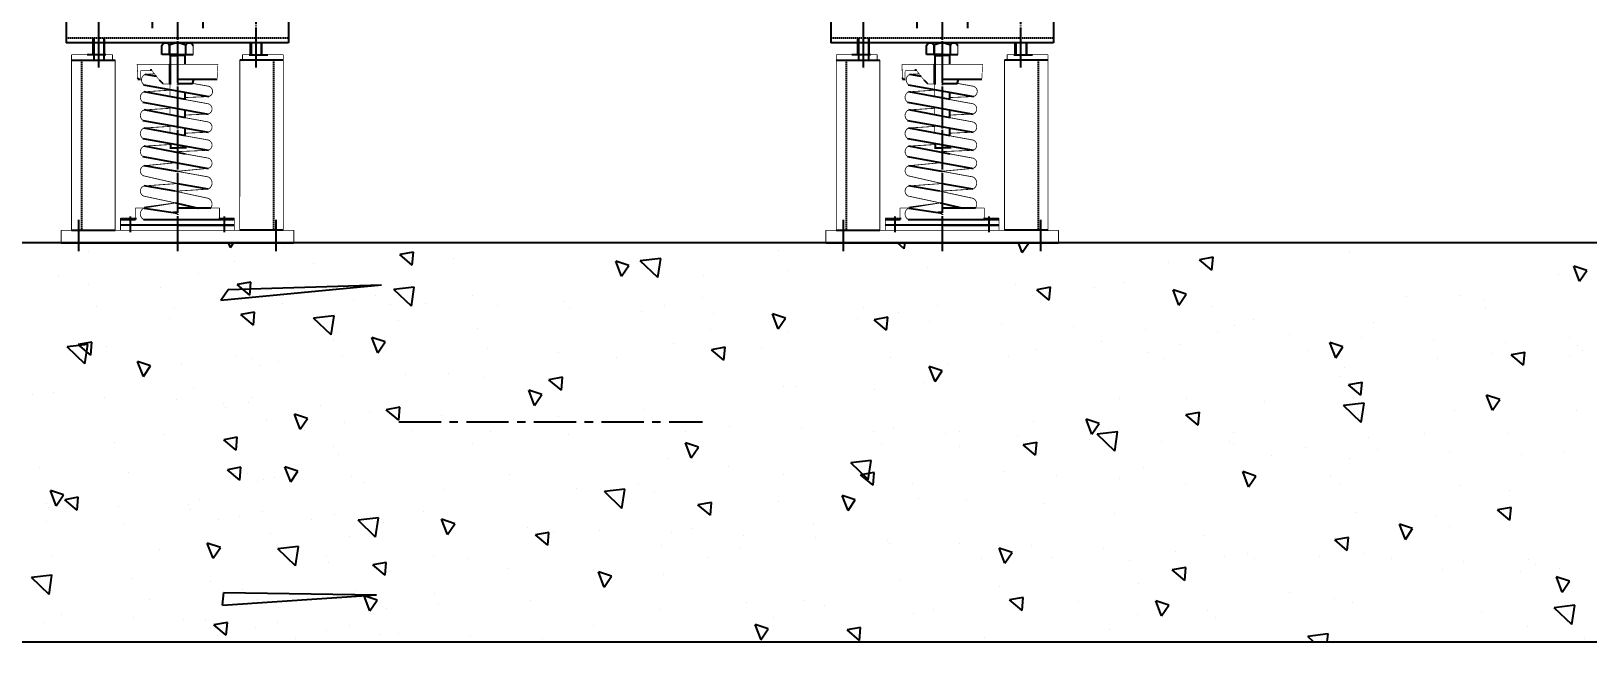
# Model space of a CAD drawing. Header units: millimetres. Extents: x 2322 to 24181, y 2355 to 17812.
# Drawn here: x 5527 to 7868, y 3698 to 4616 of the extents above; entities that cross this region are included whole.
import ezdxf

# ---------------------------------------------------------------- set-up
doc = ezdxf.new("R2010")
doc.units = ezdxf.units.MM
for name, pattern in [('CENTER', [65, 60, -2, 1, -2]), ('CENTERX2', [101.6, 63.5, -12.7, 12.7, -12.7]), ('HIDDEN', [3, 2, -1])]:
    doc.linetypes.add(name, pattern=pattern)
doc.layers.get('DEFPOINTS').update_dxf_attribs({"color": 140})
for name, color, linetype in [('2.위생-급수', 5, 'Continuous'), ('CEN', 1, 'CENTERX2'), ('CENTER', 1, 'CENTER')]:
    doc.layers.add(name, color=color, linetype=linetype)
doc.styles.add('shoptext', font='', dxfattribs={"width": 0.7, "oblique": 15})
doc.styles.get('shoptext').set_extended_font_data('HY울릉도L')
doc.dimstyles.new('SHOP', dxfattribs={"dimscale": 100, "dimtxt": 2, "dimasz": 1, "dimexe": 1, "dimexo": 1, "dimgap": 1, "dimtad": 1, "dimdec": 0, "dimzin": 11, "dimdsep": 46, "dimtxsty": 'shoptext', "dimblk": 'ARCHTICK', "dimcen": 2, "dimdle": 1, "dimclrd": 240, "dimclre": 240, "dimclrt": 7, "dimadec": 0, "dimazin": 0, "dimtfac": 1, "dimtdec": 0, "dimtix": 1, "dimtmove": 2, "dimatfit": 3, "dimfxl": 1, "dimtolj": 1, "dimtzin": 11, "dimarcsym": 0})

# ---------------------------------------------------------------- blocks, each defined once
blk = doc.blocks.new('_ArchTick')
at = {"color": 0, "linetype": 'ByBlock', "const_width": 0.15}
blk.add_lwpolyline([(-0.5, -0.5), (0.5, 0.5)], dxfattribs=at)
blk = doc.blocks.new('*D90')
at = {"layer": '2.위생-급수', "color": 240, "linetype": 'ByBlock', "lineweight": -2, "transparency": 16777216}
for p, q in [((4500.7, 4802.9), (4500.7, 4842.9)), ((4500.7, 4802.9), (4500.7, 4652.7)), ((4500.7, 4652.7), (4500.7, 4612.7))]:
    blk.add_line(p, q, dxfattribs=at)
at = {"layer": '2.위생-급수', "color": 240, "lineweight": -2, "transparency": 16777216}
for p, q in [((5506.9, 4802.9), (4460.7, 4802.9)), ((5506.9, 4652.7), (4460.7, 4652.7))]:
    blk.add_line(p, q, dxfattribs=at)
at = {"layer": 'DEFPOINTS', "color": 0, "transparency": 16777216}
for p in [(5546.9, 4802.9), (4500.7, 4652.7), (5546.9, 4652.7)]:
    blk.add_point(p, dxfattribs=at)
at = {"layer": '2.위생-급수', "color": 240, "lineweight": -2, "transparency": 16777216, "xscale": 40, "yscale": 40, "zscale": 40}
for p, rotation in [((4500.7, 4802.9), 270), ((4500.7, 4652.7), 90)]:
    blk.add_blockref('_ArchTick', p, dxfattribs=dict(at, rotation=rotation))
at = {"layer": '2.위생-급수', "color": 7, "transparency": 16777216, "insert": (4360.7, 4727.8), "char_height": 200, "attachment_point": 5, "rotation": 90, "style": 'shoptext'}
blk.add_mtext('\\A1;150', dxfattribs=at)
blk = doc.blocks.new('_Dot')
at = {"color": 0, "linetype": 'ByBlock', "lineweight": -2}
blk.add_line((-0.5, 0), (-1, 0), dxfattribs=at)
at = {"color": 0, "linetype": 'ByBlock', "const_width": 0.5}
blk.add_lwpolyline([(-0.25, 0, 1), (0.25, 0, 1)], format="xyb", close=True, dxfattribs=at)
blk = doc.blocks.new('*D91')
at = {"layer": '2.위생-급수', "color": 240, "linetype": 'ByBlock', "lineweight": -2, "transparency": 16777216}
blk.add_line((4500.7, 4692.7), (4500.7, 4257.7), dxfattribs=at)
at = {"layer": '2.위생-급수', "color": 240, "lineweight": -2, "transparency": 16777216}
for p, q in [((5506.9, 4652.7), (4460.7, 4652.7)), ((5506.9, 4297.7), (4460.7, 4297.7))]:
    blk.add_line(p, q, dxfattribs=at)
at = {"layer": 'DEFPOINTS', "color": 0, "transparency": 16777216}
for p in [(5546.9, 4652.7), (4500.7, 4297.7), (5546.9, 4297.7)]:
    blk.add_point(p, dxfattribs=at)
at = {"layer": '2.위생-급수', "color": 240, "lineweight": -2, "transparency": 16777216, "xscale": 40, "yscale": 40, "zscale": 40}
for p, rotation in [((4500.7, 4652.7), 90), ((4500.7, 4297.7), 270)]:
    blk.add_blockref('_ArchTick', p, dxfattribs=dict(at, rotation=rotation))
at = {"layer": '2.위생-급수', "color": 7, "transparency": 16777216, "insert": (4740, 4475.2), "char_height": 200, "attachment_point": 5, "rotation": 90, "style": 'shoptext'}
blk.add_mtext('\\A1;355', dxfattribs=at)
blk = doc.blocks.new('A$C25fbd1b3')
for p, q in [((115.9, 423.1), (234, 423.1)), ((115.9, 418.6), (115.9, 423.1)), ((221.2, 423.1), (128.8, 423.1)), ((234, 418.6), (234, 423.1)), ((7.8, 418.6), (7.8, 368.8)), ((7.8, 418.6), (342.2, 418.6)), ((342.2, 418.6), (342.2, 368.8)), ((284.7, 350.8), (284.7, 375.5)), ((285.7, 375.5), (285.7, 342.7)), ((301, 375.5), (301, 342.7)), ((302, 350.8), (302, 375.5)), ((7.8, 368.8), (342.2, 368.8)), ((47.9, 350.8), (47.9, 368.8)), ((47.9, 350.8), (47.9, 368.8)), ((48.9, 368.8), (48.9, 350.8)), ((64.3, 368.8), (64.3, 350.8)), ((65.3, 350.8), (65.3, 368.8)), ((157, 368.8), (193, 368.8)), ((162.8, 364.6), (162.8, 351.1)), ((187.2, 364.6), (187.2, 351.1)), ((187.2, 351.1), (187.2, 364.6)), ((198.5, 351.1), (198.5, 364.6)), ((198.5, 351.1), (198.5, 364.6)), ((284.7, 350.8), (284.7, 368.8)), ((285.7, 368.8), (285.7, 350.8)), ((301, 368.8), (301, 350.8)), ((302, 350.8), (302, 368.8)), ((302, 350.8), (302, 368.8)), ((15.8, 342.7), (81.3, 342.7)), ((67.3, 350.8), (39.1, 350.8)), ((175, 351.1), (151.4, 351.1)), ((163.8, 349.6), (162.9, 351.1)), ((163.8, 349.6), (175, 349.6)), ((163.8, 349.6), (163.8, 336.4)), ((175, 351.1), (198.5, 351.1)), ((175, 351.1), (198.5, 351.1)), ((186.2, 349.6), (175, 349.6)), ((186.2, 349.6), (187.1, 351.1)), ((186.2, 349.6), (186.2, 336.4)), ((186.2, 336.4), (186.2, 306.2)), ((187.1, 336.4), (187.1, 306.8)), ((334.2, 342.7), (268.6, 342.7)), ((282.7, 350.8), (310.8, 350.8)), ((115.4, 313.7), (175, 313.7)), ((226.2, 305.7), (127.8, 287.9)), ((152.3, 306.8), (150.4, 313.7)), ((152.3, 306.8), (175, 306.8)), ((206.4, 317.9), (223.6, 321.2)), ((213.7, 327.3), (216.2, 327.3)), ((230.7, 313.7), (234.7, 313.7)), ((162.9, 283.2), (225.3, 295)), ((163.8, 294.4), (163.8, 283.4)), ((227, 279.4), (128.6, 261.6)), ((162.9, 256), (225.3, 267.8)), ((163.8, 267.9), (163.8, 256.1)), ((227, 252.1), (128.6, 234.3)), ((162.9, 228.7), (225.3, 240.6)), ((163.8, 241.4), (163.8, 228.9)), ((227, 224.9), (128.6, 207.1)), ((162.1, 210.8), (174.2, 210.8)), ((162.9, 201.5), (225.3, 213.3)), ((163, 213.3), (163, 209.8)), ((186.3, 210.8), (174.2, 210.8)), ((185.4, 217.4), (185.4, 209.8)), ((227, 197.7), (128.6, 179.9)), ((175, 175.4), (225.3, 183.9)), ((175, 157.1), (129.2, 149.2)), ((178.5, 145.6), (225.3, 153.5)), ((124.9, 120.3), (175, 120.3)), ((177.9, 128), (143.6, 120.2)), ((177.9, 128), (144.3, 120.3)), ((225.3, 120.3), (175, 112.7)), ((89.4, 103), (111.7, 103)), ((175, 94.3), (89.4, 94.3)), ((89.4, 94.3), (175, 94.3)), ((89.4, 94.3), (260.7, 94.3)), ((106.6, 94.3), (89.4, 94.3)), ((111.7, 105.4), (111.7, 103)), ((225.9, 103), (111.7, 103)), ((175, 114.3), (180.9, 113.8)), ((238.3, 105.4), (238.3, 103)), ((260.6, 103), (238.3, 103)), ((243.4, 94.3), (260.6, 94.3)), ((15.8, 86.8), (81.4, 86.8)), ((334.2, 86.8), (268.6, 86.8)), ((0, 68.1), (350, 68.1))]:
    blk.add_line(p, q)
at = {"linetype": 'CENTER'}
for p, q in [((293.4, 349.4), (293.4, 405.2)), ((293.4, 356.2), (293.4, 389.6)), ((104.3, 83.8), (104.3, 107.4)), ((245.7, 83.8), (245.7, 107.4))]:
    blk.add_line(p, q, dxfattribs=at)
at = {"linetype": 'HIDDEN'}
for p, q in [((7.8, 375.5), (342.2, 375.5)), ((30.5, 342.7), (30.5, 86.8)), ((319.5, 342.7), (319.5, 86.8)), ((111.7, 103), (89.4, 103)), ((238.3, 103), (260.6, 103))]:
    blk.add_line(p, q, dxfattribs=at)
at = {"color": 0}
for p, q in [((186.2, 335.1), (187.5, 336.4)), ((196.5, 306.8), (202.2, 312.6)), ((232.6, 313.7), (235, 316.1))]:
    blk.add_line(p, q, dxfattribs=at)
for points, const_width in [([(15.8, 350.8), (15.8, 86.8)], 1.34), ([(15.8, 350.8), (47.9, 350.8)], 1.34), ([(15.8, 350.8), (47.9, 350.8)], 1.34), ([(65.3, 350.8), (77.3, 350.8)], 1.34), ([(67.3, 350.8), (77.3, 350.8)], 1.34), ([(77.3, 350.8), (77.3, 342.7)], 1.34), ([(77.3, 350.8), (77.3, 342.7)], 1.34), ([(151.4, 351.1), (151.4, 364.6)], 1.2), ([(162.9, 351.1), (151.4, 351.1)], 1.2), ([(162.9, 351.1), (162.9, 336.4)], 0.751), ([(187.1, 351.1), (198.5, 351.1)], 1.2), ([(187.1, 351.1), (187.1, 336.4)], 0.751), ([(198.5, 351.1), (198.5, 364.6)], 1.2), ([(282.7, 350.8), (272.7, 350.8)], 1.34), ([(284.7, 350.8), (272.7, 350.8)], 1.34), ([(272.7, 350.8), (272.7, 342.7)], 1.34), ([(272.7, 350.8), (272.7, 342.7)], 1.34), ([(334.2, 350.8), (302, 350.8)], 1.34), ([(334.2, 350.8), (302, 350.8)], 1.34), ([(334.2, 350.8), (334.2, 86.8)], 1.34), ([(81.3, 342.7), (81.4, 86.8)], 1.34), ([(175, 336.4), (114.2, 336.4)], 0.909), ([(114.2, 336.4), (115.4, 313.7)], 0.909), ([(175, 336.4), (235.3, 336.4)], 0.909), ([(197.7, 306.8), (213.7, 327.3)], 0.909), ([(213.7, 327.3), (228.4, 327.3)], 0.909), ([(235.7, 336.4), (234.6, 313.7)], 0.909), ([(235.3, 336.4), (234.7, 313.7)], 0.909), ([(268.6, 342.7), (268.6, 86.8)], 1.34), ([(150.4, 313.7), (115.4, 313.7)], 0.909), ([(127.8, 303.3), (152.1, 307.7)], 1.2), ([(197.7, 306.8), (186.2, 306.8)], 1.2), ([(186.3, 306.8), (186.3, 287.6)], 0.976), ([(223.6, 321.2), (209.6, 322.1)], 1.2), ([(230.7, 325), (230.7, 313.7)], 0.909), ([(230.7, 313.7), (234.7, 313.7)], 0.909), ([(127.8, 287.9), (162.1, 286.4)], 1.2), ([(128.6, 277), (162.9, 283.2)], 1.2), ([(162.9, 294.2), (162.9, 283.2)], 0.751), ([(225.3, 295), (187.1, 297.4)], 1.2), ([(128.6, 261.6), (162.9, 260.1)], 1.2), ([(162.9, 267.8), (162.9, 256)], 0.751), ([(225.3, 267.8), (186.3, 270.2)], 1.2), ([(186.3, 272), (186.3, 260.4)], 0.976), ([(128.6, 249.7), (162.9, 256)], 1.2), ([(128.6, 234.3), (162.9, 232.8)], 1.2), ([(162.9, 241.2), (162.9, 228.7)], 0.751), ([(225.3, 240.6), (186.3, 243)], 1.2), ([(186.3, 244.8), (186.3, 233.2)], 0.976), ([(128.6, 222.5), (162.9, 228.7)], 1.2), ([(162.1, 210.8), (163, 209.8)], 0.976), ([(162.1, 213.1), (162.1, 210.8)], 0.751), ([(186.3, 210.8), (185.4, 209.8)], 0.751), ([(225.3, 213.3), (186.3, 215.7)], 1.2), ([(186.3, 217.5), (186.3, 210.8)], 0.976), ([(128.6, 207.1), (179.2, 204.9)], 1.2), ([(128.6, 195.3), (179.2, 204.5)], 1.2), ([(163, 209.8), (174.2, 209.8)], 0.751), ([(185.4, 209.8), (174.2, 209.8)], 0.751), ([(225.3, 183.9), (175, 188.6)], 1.2), ([(128.6, 179.9), (175.8, 175.5)], 1.2), ([(128.6, 167), (175, 175.4)], 1.2), ([(128.6, 148.7), (178.5, 145.6)], 1.2), ([(178.5, 145.6), (128.6, 134.9)], 1.2), ([(175, 157.1), (225.3, 153.5)], 1.2), ([(111.7, 120.3), (111.7, 105.4)], 1.2), ([(124.9, 120.3), (111.7, 120.3)], 1.2), ([(225.3, 120.3), (177.9, 128)], 1.2), ([(225.3, 121.6), (177.9, 128)], 1.2), ([(225.1, 120.3), (238.3, 120.3)], 1.2), ([(238.3, 120.3), (238.3, 105.4)], 1.2), ([(111.7, 105.4), (89.4, 105.4)], 1.2), ([(89.4, 105.4), (89.4, 94.3)], 1.2), ([(89.4, 94.3), (89.4, 86.8)], 1.2), ([(238.3, 105.4), (260.6, 105.4)], 1.2), ([(260.6, 105.4), (260.6, 94.3)], 1.2), ([(260.6, 94.3), (260.6, 86.8)], 1.2), ([(0, 86.8), (0, 68.1)], 1.34), ([(0, 86.8), (15.8, 86.8)], 1.34), ([(81.4, 86.8), (268.6, 86.8)], 1.34), ([(350, 86.8), (334.2, 86.8)], 1.34), ([(350, 86.8), (350, 68.1)], 1.34), ([(0, 68.1), (350, 68.1)], 1.34)]:
    blk.add_lwpolyline(points, dxfattribs=dict(const_width=const_width))
for points, const_width in [([(157, 368.8, 0.322657), (151.4, 364.6, 0.322657)], 1.2), ([(193, 368.8, -0.322657), (198.5, 364.6, -0.322657)], 1.2), ([(230.7, 325, 0.414214), (228.4, 327.3, 0.414214)], 0.909), ([(185.5, 298.3), (223.6, 304.7, 0.664207), (223.6, 321.2, 0.63815)], 1.2), ([(185.5, 298.3), (223.6, 304.7, 0.562661), (225.9, 319.8, 0.562661)], 1.2), ([(127.8, 303.3, 0.725116), (127.8, 287.9, 0.725116)], 1.2), ([(187.1, 272.1), (225.3, 278.5, 0.664207), (225.3, 295, 0.63815)], 1.2), ([(128.6, 277, 0.725116), (128.6, 261.6, 0.725116)], 1.2), ([(187.1, 244.9), (225.3, 251.3, 0.664207), (225.3, 267.8, 0.63815)], 1.2), ([(128.6, 249.7, 0.725116), (128.6, 234.3, 0.725116)], 1.2), ([(185.4, 217.4), (225.3, 224, 0.664207), (225.3, 240.6)], 1.2), ([(128.6, 222.5, 0.725116), (128.6, 207.1, 0.725116)], 1.2), ([(175, 188.4), (225.3, 196.8, 0.664207), (225.3, 213.3, 0.63815)], 1.2), ([(128.6, 195.3, 0.725116), (128.6, 179.9, 0.725116)], 1.2), ([(128.6, 167, 0.611938), (128.6, 148.8, 0.611938)], 1.2), ([(175, 157.1), (225.3, 168.5, 0.712533), (225.3, 183.9, 0.643566)], 1.2), ([(225.3, 153.5, -0.712533), (225.3, 138.1), (177.9, 128)], 1.2), ([(128.6, 134.9, 0.495188), (125.3, 119.9, 0.495188)], 1.2), ([(225.9, 103, 0.602155), (225.3, 120.3, 0.60596)], 1.2)]:
    blk.add_lwpolyline(points, format="xyb", dxfattribs=dict(const_width=const_width))
for centre, radius, start, end in [((157.1, 362.8), 5.94, 17.2184, 162.7816), ((175.1, 348.4), 20.4, 90.4828, 127.3884), ((174.8, 348.4), 20.4, 52.6116, 89.5172), ((192.8, 362.8), 5.94, 17.2184, 162.7816)]:
    blk.add_arc(centre, radius, start, end)
at = {"layer": 'CENTER'}
for p, q in [((137, 433), (137, 390.9)), ((175, 433), (175, 55.5)), ((213, 433), (213, 390.9)), ((56.6, 331.7), (56.6, 405.2)), ((293.4, 331.7), (293.4, 405.2)), ((26.5, 55.4), (26.5, 102.4)), ((323.5, 55.4), (323.5, 102.4))]:
    blk.add_line(p, q, dxfattribs=at)

msp = doc.modelspace()

# ---------------------------------------------------------------- linework, layer by layer
at = {"color": 8}
for p, q in [((12946.9, 4297.7), (5046.9, 4297.7)), ((5046.9, 3697.7), (12946.9, 3697.7))]:
    msp.add_line(p, q, dxfattribs=at)
for p, q in [((5571.9, 4297.7), (5921.9, 4297.7)), ((6721.9, 4297.7), (7071.9, 4297.7))]:
    msp.add_line(p, q)
at = {"color": 8, "linetype": 'Continuous'}
for p, q in [((5826.5, 4290.5), (5823.8, 4297.7)), ((5826.5, 4290.5), (5831.4, 4297.7)), ((5866.6, 4297.5), (5866.6, 4297.5)), ((5906.8, 4292.3), (5906.8, 4292.3)), ((6650.1, 4285.8), (6650.1, 4285.8)), ((6839.7, 4288.3), (6829.9, 4297.7)), ((6839.6, 4288.3), (6841.1, 4297.7)), ((7017.1, 4283.1), (7011.6, 4297.7)), ((7017.1, 4283.1), (7027, 4297.7)), ((5613.7, 4283.8), (5613.7, 4283.8)), ((5833.4, 4270.1), (5833.4, 4270.1)), ((5950.9, 4266), (5950.9, 4266)), ((6101.8, 4283.6), (6081.4, 4279.8)), ((6100.1, 4264.2), (6081.4, 4279.8)), ((6100.1, 4264.2), (6101.8, 4283.6)), ((6161.7, 4274.6), (6161.7, 4274.6)), ((6414.7, 4247.3), (6406, 4270)), ((6425.6, 4263.4), (6406, 4270)), ((6414.7, 4247.3), (6425.6, 4263.4)), ((6473.6, 4274.1), (6442.8, 4270.6)), ((6469.1, 4245.2), (6442.8, 4270.6)), ((6469.1, 4245.2), (6473.6, 4274.1)), ((7237.3, 4268), (7237.3, 4268)), ((7304.2, 4275.9), (7283.8, 4272.2)), ((7302.5, 4256.5), (7283.8, 4272.2)), ((7302.5, 4256.5), (7304.2, 4276)), ((7509.2, 4283.2), (7509.2, 4283.2)), ((7855.3, 4239.9), (7846.6, 4262.6)), ((7866.2, 4256), (7846.6, 4262.6)), ((5568.1, 4246.7), (5568.1, 4246.7)), ((5777.9, 4252), (5777.9, 4252)), ((5857.3, 4238.4), (5836.9, 4234.7)), ((5855.5, 4219.1), (5857.2, 4238.5)), ((6420.6, 4252.3), (6420.6, 4252.3)), ((6538.1, 4248.2), (6538.1, 4248.2)), ((6665.6, 4255.4), (6665.6, 4255.4)), ((6875.5, 4260.7), (6875.5, 4260.7)), ((7170.5, 4237.7), (7170.5, 4237.7)), ((7824.5, 4250.2), (7824.5, 4250.2)), ((7855.3, 4239.9), (7866.2, 4256)), ((5612.5, 4234.5), (5612.5, 4234.5)), ((5720.7, 4230.5), (5720.7, 4230.5)), ((5812.3, 4211.4), (6053.6, 4234.2)), ((5812.3, 4211.4), (5823.2, 4227.6)), ((5822.9, 4229), (5822.9, 4229)), ((5823.2, 4227.6), (6053.6, 4234.2)), ((5829, 4226.6), (5829, 4226.6)), ((5855.5, 4219.1), (5836.9, 4234.7)), ((5854, 4235.9), (5854, 4235.9)), ((5903.7, 4214.7), (5903.7, 4214.7)), ((5937.2, 4222.6), (5937.2, 4222.6)), ((6045.4, 4218.6), (6045.4, 4218.6)), ((6103.1, 4231), (6072.2, 4227.4)), ((6098.6, 4202.1), (6072.2, 4227.5)), ((6098.6, 4202.1), (6103.1, 4231)), ((6191.2, 4218.1), (6191.2, 4218.1)), ((6536.7, 4215.1), (6536.7, 4215.1)), ((7007.8, 4234.5), (7007.8, 4234.5)), ((7059.6, 4230.8), (7039.2, 4227)), ((7057.9, 4211.4), (7039.2, 4227.1)), ((7057.9, 4211.4), (7059.6, 4230.8)), ((7125.3, 4230.4), (7125.3, 4230.4)), ((7252.9, 4204), (7244.2, 4226.8)), ((7263.8, 4220.2), (7244.2, 4226.8)), ((7252.9, 4204), (7263.8, 4220.2)), ((7595, 4216.8), (7595, 4216.8)), ((7674.5, 4218.6), (7674.5, 4218.6)), ((5624.4, 4202.4), (5624.4, 4202.4)), ((5741.9, 4198.3), (5741.9, 4198.3)), ((5862.7, 4193.3), (5842.3, 4189.6)), ((5861, 4173.9), (5862.7, 4193.4)), ((5905.4, 4205.7), (5905.4, 4205.7)), ((6011.9, 4210.7), (6011.9, 4210.7)), ((6067.1, 4204.8), (6067.1, 4204.8)), ((6120.1, 4206.8), (6120.1, 4206.8)), ((6228.3, 4202.8), (6228.3, 4202.8)), ((6326.9, 4209.9), (6326.9, 4209.9)), ((6336.6, 4198.9), (6336.6, 4198.9)), ((6444.8, 4194.9), (6444.8, 4194.9)), ((6478.8, 4203.8), (6478.8, 4203.8)), ((6553, 4191), (6553, 4191)), ((6661.4, 4184.3), (6641.7, 4190.9)), ((6650.5, 4168.2), (6641.8, 4190.9)), ((6778.4, 4200.3), (6778.4, 4200.3)), ((6831.8, 4192.1), (6831.8, 4192.1)), ((6890.5, 4202.8), (6890.5, 4202.8)), ((7302.2, 4201.9), (7302.2, 4201.9)), ((7712.5, 4212.6), (7712.5, 4212.6)), ((7713.9, 4200.9), (7713.9, 4200.9)), ((5734.2, 4183.4), (5734.2, 4183.4)), ((5861, 4173.9), (5842.3, 4189.6)), ((5982.6, 4187.9), (5951.7, 4184.3)), ((5978.1, 4159), (5951.7, 4184.4)), ((5961.6, 4184.6), (5961.6, 4184.6)), ((5978.1, 4159), (5982.6, 4187.9)), ((6079.1, 4180.5), (6079.1, 4180.5)), ((6198, 4169.5), (6198, 4169.5)), ((6650.5, 4168.2), (6661.4, 4184.3)), ((6661.3, 4187), (6661.3, 4187)), ((6769.5, 4183.1), (6769.5, 4183.1)), ((6815.1, 4185.7), (6794.7, 4181.9)), ((6813.4, 4166.3), (6794.7, 4182)), ((6813.4, 4166.3), (6815.1, 4185.7)), ((6877.7, 4179.1), (6877.7, 4179.1)), ((6986, 4175.2), (6986, 4175.2)), ((7094.2, 4171.2), (7094.2, 4171.2)), ((7202.4, 4167.3), (7202.4, 4167.3)), ((7335.8, 4173), (7335.8, 4173)), ((7365.6, 4182.5), (7365.6, 4182.5)), ((7545.6, 4178.2), (7545.6, 4178.2)), ((5612.1, 4144.8), (5581.2, 4141.2)), ((5618.1, 4148.2), (5597.8, 4144.5)), ((5616.4, 4128.8), (5597.8, 4144.5)), ((5607.6, 4115.9), (5612.1, 4144.8)), ((5616.4, 4128.8), (5618.1, 4148.3)), ((5982.2, 4150.3), (5982.2, 4150.3)), ((5988.2, 4164.3), (5988.2, 4164.3)), ((6048.1, 4132.3), (6039.3, 4155.1)), ((6059, 4148.5), (6039.3, 4155.1)), ((6048.1, 4132.3), (6059, 4148.5)), ((6493.1, 4146.6), (6493.1, 4146.6)), ((6548.8, 4166.8), (6548.8, 4166.8)), ((6666.3, 4162.7), (6666.3, 4162.7)), ((7136, 4149), (7136, 4149)), ((7253.5, 4144.9), (7253.5, 4144.9)), ((7310.7, 4163.3), (7310.7, 4163.3)), ((7418.9, 4159.3), (7418.9, 4159.3)), ((7488.7, 4124.9), (7479.9, 4147.7)), ((7499.6, 4141.1), (7479.9, 4147.7)), ((7527.1, 4155.4), (7527.1, 4155.4)), ((7635.3, 4151.4), (7635.3, 4151.4)), ((7743.6, 4147.5), (7743.6, 4147.5)), ((7840.6, 4155.3), (7840.6, 4155.3)), ((5607.6, 4115.9), (5581.2, 4141.3)), ((5640.1, 4141.2), (5640.1, 4141.2)), ((5834.1, 4127.8), (5834.1, 4127.8)), ((5859.3, 4124), (5859.3, 4124)), ((5995.7, 4126.9), (5995.7, 4126.9)), ((6051.8, 4140.3), (6051.8, 4140.3)), ((6213.5, 4139.3), (6213.5, 4139.3)), ((6319.4, 4132.5), (6319.4, 4132.5)), ((6407.4, 4125.9), (6407.4, 4125.9)), ((6570.5, 4140.6), (6550.1, 4136.8)), ((6568.8, 4121.2), (6550.1, 4136.9)), ((6568.8, 4121.2), (6570.5, 4140.6)), ((6625.2, 4138.4), (6625.2, 4138.4)), ((6819.1, 4124.9), (6819.1, 4124.9)), ((6997, 4127.4), (6997, 4127.4)), ((7036.9, 4137.4), (7036.9, 4137.4)), ((7206.9, 4132.7), (7206.9, 4132.7)), ((7230.8, 4124), (7230.8, 4124)), ((7448.5, 4136.4), (7448.5, 4136.4)), ((7488.7, 4124.9), (7499.6, 4141.1)), ((7642.5, 4123), (7642.5, 4123)), ((7723.2, 4131.2), (7723.2, 4131.2)), ((7772.9, 4132.9), (7752.5, 4129.2)), ((7771.2, 4113.6), (7752.5, 4129.2)), ((7771.2, 4113.6), (7772.9, 4133)), ((7840.7, 4127.1), (7840.7, 4127.1)), ((7851.8, 4143.5), (7851.8, 4143.5)), ((7860.2, 4135.5), (7860.2, 4135.5)), ((5695.6, 4096.4), (5686.9, 4119.2)), ((5706.5, 4112.6), (5686.9, 4119.2)), ((5695.6, 4096.4), (5706.5, 4112.6)), ((5752.7, 4116.9), (5752.7, 4116.9)), ((5870.2, 4112.7), (5870.2, 4112.7)), ((5899.5, 4118.7), (5899.5, 4118.7)), ((6089.9, 4099.1), (6089.9, 4099.1)), ((6154.3, 4101), (6154.3, 4101)), ((6886.2, 4089), (6877.5, 4111.8)), ((6897.1, 4105.2), (6877.5, 4111.8)), ((6886.2, 4089), (6897.1, 4105.2)), ((6906.6, 4114.7), (6906.6, 4114.7)), ((7493.8, 4097), (7493.8, 4097)), ((7501.9, 4109.7), (7501.9, 4109.7)), ((5770.5, 4078.4), (5770.5, 4078.4)), ((6207.4, 4094.9), (6207.4, 4094.9)), ((6283.8, 4053.2), (6275.1, 4076)), ((6294.7, 4069.4), (6275.1, 4076)), ((6326, 4095.5), (6305.6, 4091.7)), ((6324.2, 4076.1), (6305.6, 4091.8)), ((6324.2, 4076.1), (6325.9, 4095.5)), ((6658.3, 4081.9), (6658.3, 4081.9)), ((6677.1, 4081.3), (6677.1, 4081.3)), ((6794.6, 4077.1), (6794.6, 4077.1)), ((6868.1, 4087.1), (6868.1, 4087.1)), ((7528.3, 4087.8), (7507.9, 4084.1)), ((7526.6, 4068.4), (7507.9, 4084.1)), ((7526.6, 4068.4), (7528.3, 4087.9)), ((5528.7, 4069.6), (5528.7, 4069.6)), ((5560.7, 4073.2), (5560.7, 4073.2)), ((5636.9, 4065.6), (5636.9, 4065.6)), ((5745.1, 4061.6), (5745.1, 4061.6)), ((5815.6, 4055.4), (5815.6, 4055.4)), ((5853.3, 4057.7), (5853.3, 4057.7)), ((5860.4, 4064.8), (5860.4, 4064.8)), ((5961.6, 4053.7), (5961.6, 4053.7)), ((6081.4, 4050.4), (6061, 4046.6)), ((6079.7, 4031), (6081.4, 4050.4)), ((6283.8, 4053.2), (6294.7, 4069.4)), ((7163.2, 4064.1), (7163.2, 4064.1)), ((7264.3, 4063.5), (7264.3, 4063.5)), ((7381.8, 4059.3), (7381.8, 4059.3)), ((7531.4, 4056.5), (7500.5, 4052.9)), ((7526.9, 4027.6), (7500.5, 4052.9)), ((7526.9, 4027.6), (7531.4, 4056.5)), ((7724.4, 4045.8), (7715.7, 4068.6)), ((7735.3, 4062), (7715.7, 4068.6)), ((7724.4, 4045.8), (7735.3, 4062)), ((5819.8, 4049.8), (5819.8, 4049.8)), ((5880.9, 4031.3), (5880.9, 4031.3)), ((5931.4, 4017.3), (5922.7, 4040.1)), ((5942.3, 4033.5), (5922.7, 4040.1)), ((5928, 4045.8), (5928, 4045.8)), ((5931.4, 4017.3), (5942.3, 4033.5)), ((5998.4, 4027.2), (5998.4, 4027.2)), ((6036.3, 4041.9), (6036.3, 4041.9)), ((6079.7, 4031), (6061, 4046.6)), ((6144.5, 4037.9), (6144.5, 4037.9)), ((6252.7, 4034), (6252.7, 4034)), ((6319.6, 4036.3), (6319.6, 4036.3)), ((6361, 4030), (6361, 4030)), ((6447.6, 4047), (6447.6, 4047)), ((7034.8, 4029.2), (7034.8, 4029.2)), ((7122, 4009.9), (7113.3, 4032.7)), ((7132.9, 4026.1), (7113.3, 4032.7)), ((7283.8, 4042.7), (7263.4, 4039)), ((7282.1, 4023.3), (7263.4, 4039)), ((7282.1, 4023.3), (7283.8, 4042.8)), ((7667.2, 4045), (7667.2, 4045)), ((7851.4, 4045.7), (7851.4, 4045.7)), ((5726.9, 4009.9), (5726.9, 4009.9)), ((5836.9, 4005.2), (5816.5, 4001.5)), ((5835.1, 3985.9), (5836.8, 4005.3)), ((5938, 4016.1), (5938, 4016.1)), ((6099.7, 4015.2), (6099.7, 4015.2)), ((6218.1, 4013.5), (6218.1, 4013.5)), ((6335.6, 4009.4), (6335.6, 4009.4)), ((6469.2, 4026.1), (6469.2, 4026.1)), ((6511.4, 4014.2), (6511.4, 4014.2)), ((6577.4, 4022.1), (6577.4, 4022.1)), ((6685.6, 4018.2), (6685.6, 4018.2)), ((6793.9, 4014.2), (6793.9, 4014.2)), ((6824.4, 4018.6), (6824.4, 4018.6)), ((6902.1, 4010.3), (6902.1, 4010.3)), ((6923.1, 4013.2), (6923.1, 4013.2)), ((7010.3, 4006.3), (7010.3, 4006.3)), ((7122, 4009.9), (7132.9, 4026.1)), ((7160.9, 4013.4), (7130, 4009.8)), ((7156.4, 3984.5), (7130, 4009.8)), ((7156.4, 3984.5), (7160.8, 4013.4)), ((7334.8, 4012.3), (7334.8, 4012.3)), ((7538.2, 4004.7), (7538.2, 4004.7)), ((7622, 4011.4), (7622, 4011.4)), ((7746.5, 4011.3), (7746.5, 4011.3)), ((5651.5, 3997.1), (5651.5, 3997.1)), ((5835.1, 3985.9), (5816.5, 4001.5)), ((5980.9, 3990.8), (5980.9, 3990.8)), ((6190.7, 3996), (6190.7, 3996)), ((6530.5, 3990.3), (6510.8, 3996.9)), ((6519.6, 3974.1), (6510.9, 3996.8)), ((6519.6, 3974.1), (6530.5, 3990.3)), ((6805.3, 3995.8), (6805.3, 3995.8)), ((6922.8, 3991.6), (6922.8, 3991.6)), ((7039.2, 3997.6), (7018.8, 3993.8)), ((7037.5, 3978.2), (7018.8, 3993.9)), ((7037.5, 3978.2), (7039.2, 3997.7)), ((7118.6, 4002.3), (7118.6, 4002.3)), ((7226.8, 3998.4), (7226.8, 3998.4)), ((7328.4, 3999.4), (7328.4, 3999.4)), ((7335, 3994.4), (7335, 3994.4)), ((7443.3, 3990.5), (7443.3, 3990.5)), ((7551.5, 3986.5), (7551.5, 3986.5)), ((7659.7, 3982.6), (7659.7, 3982.6)), ((7833.3, 3981.7), (7833.3, 3981.7)), ((5539.4, 3959.5), (5539.4, 3959.5)), ((5842.3, 3960.1), (5821.9, 3956.4)), ((5840.6, 3940.7), (5842.3, 3960.2)), ((5917.2, 3938.2), (5908.4, 3961)), ((5928.1, 3954.4), (5908.4, 3961)), ((5988.7, 3979.3), (5988.7, 3979.3)), ((6485.7, 3973), (6485.7, 3973)), ((6575.9, 3961.5), (6575.9, 3961.5)), ((6790.3, 3970.3), (6759.5, 3966.7)), ((6785.9, 3941.4), (6759.5, 3966.7)), ((6785.8, 3941.4), (6790.3, 3970.3)), ((7199.5, 3959.1), (7199.5, 3959.1)), ((7392.5, 3978), (7392.5, 3978)), ((7510, 3973.8), (7510, 3973.8)), ((7768, 3978.6), (7768, 3978.6)), ((5672.6, 3951.6), (5672.6, 3951.6)), ((5840.6, 3940.7), (5821.9, 3956.4)), ((5834.3, 3950.7), (5834.3, 3950.7)), ((5851.9, 3950.4), (5851.9, 3950.4)), ((5866.6, 3938.2), (5866.6, 3938.2)), ((5876.6, 3941.7), (5876.6, 3941.7)), ((5892.1, 3945.2), (5892.1, 3945.2)), ((5917.2, 3938.2), (5928.1, 3954.4)), ((6009.1, 3945.8), (6009.1, 3945.8)), ((6028.3, 3937.3), (6028.3, 3937.3)), ((6246, 3949.7), (6246, 3949.7)), ((6440, 3936.3), (6440, 3936.3)), ((6657.7, 3948.8), (6657.7, 3948.8)), ((6794.7, 3952.5), (6774.3, 3948.7)), ((6793, 3933.1), (6774.3, 3948.8)), ((6793, 3933.1), (6794.7, 3952.5)), ((6851.7, 3935.3), (6851.7, 3935.3)), ((6989.7, 3953.9), (6989.7, 3953.9)), ((7069.4, 3947.8), (7069.4, 3947.8)), ((7163.1, 3943.7), (7163.1, 3943.7)), ((7263.4, 3934.4), (7263.4, 3934.4)), ((7357.8, 3930.8), (7349, 3953.6)), ((7368.7, 3947), (7349, 3953.6)), ((7357.8, 3930.8), (7368.7, 3947)), ((7481.1, 3946.8), (7481.1, 3946.8)), ((7494.6, 3936.1), (7494.6, 3936.1)), ((7675.1, 3933.4), (7675.1, 3933.4)), ((5564.7, 3902.4), (5556, 3925.1)), ((5575.6, 3918.6), (5556, 3925.1)), ((5564.7, 3902.4), (5575.6, 3918.6)), ((5597.7, 3915), (5577.4, 3911.3)), ((5596, 3895.6), (5577.4, 3911.3)), ((5596, 3895.6), (5597.7, 3915.1)), ((5779.7, 3911.5), (5779.7, 3911.5)), ((6147, 3927.4), (6147, 3927.4)), ((6346.3, 3928), (6346.3, 3928)), ((6419.8, 3927.2), (6388.9, 3923.6)), ((6415.3, 3898.3), (6388.9, 3923.6)), ((6415.3, 3898.3), (6419.8, 3927.2)), ((6463.8, 3923.9), (6463.8, 3923.9)), ((6755.3, 3895), (6746.6, 3917.7)), ((6766.2, 3911.2), (6746.6, 3917.7)), ((6755.3, 3895), (6766.2, 3911.2)), ((6860.8, 3913.6), (6860.8, 3913.6)), ((6933.5, 3910.2), (6933.5, 3910.2)), ((7750.2, 3925.9), (7750.2, 3925.9)), ((5549.5, 3905.3), (5549.5, 3905.3)), ((5553.4, 3899.6), (5553.4, 3899.6)), ((5657.7, 3901.4), (5657.7, 3901.4)), ((5763.2, 3904.9), (5763.2, 3904.9)), ((5765.9, 3897.4), (5765.9, 3897.4)), ((5874.2, 3893.5), (5874.2, 3893.5)), ((5982.4, 3889.5), (5982.4, 3889.5)), ((6116.9, 3893.7), (6116.9, 3893.7)), ((6550.1, 3907.4), (6529.7, 3903.6)), ((6548.4, 3888), (6529.7, 3903.7)), ((6548.4, 3888), (6550.1, 3907.4)), ((6651, 3908.3), (6651, 3908.3)), ((7051, 3906.1), (7051, 3906.1)), ((7155.8, 3890.6), (7155.8, 3890.6)), ((7520.7, 3892.4), (7520.7, 3892.4)), ((7638.2, 3888.3), (7638.2, 3888.3)), ((7752.5, 3899.7), (7732.1, 3896)), ((7750.8, 3880.4), (7732.1, 3896)), ((7750.8, 3880.4), (7752.5, 3899.8)), ((5550.2, 3878.1), (5550.2, 3878.1)), ((5667.7, 3873.9), (5667.7, 3873.9)), ((5808.3, 3881.9), (5808.3, 3881.9)), ((5840.6, 3885.6), (5840.6, 3885.6)), ((5948.8, 3881.6), (5948.8, 3881.6)), ((6049.3, 3884.1), (6018.4, 3880.5)), ((6044.8, 3855.2), (6018.4, 3880.5)), ((6044.8, 3855.1), (6049.3, 3884.1)), ((6057.1, 3877.7), (6057.1, 3877.7)), ((6152.9, 3859.1), (6144.2, 3881.9)), ((6163.8, 3875.3), (6144.2, 3881.9)), ((6152.9, 3859.1), (6163.8, 3875.3)), ((6165.3, 3873.7), (6165.3, 3873.7)), ((6273.5, 3869.8), (6273.5, 3869.8)), ((6381.8, 3865.8), (6381.8, 3865.8)), ((6522.1, 3868), (6522.1, 3868)), ((6704.1, 3876), (6704.1, 3876)), ((7593.5, 3851.7), (7584.8, 3874.5)), ((7604.4, 3867.9), (7584.8, 3874.5)), ((7593.5, 3851.7), (7604.4, 3867.9)), ((7659.8, 3871.5), (7659.8, 3871.5)), ((5800.5, 3823.3), (5791.8, 3846)), ((5811.4, 3839.4), (5791.8, 3846)), ((5800.5, 3823.3), (5811.4, 3839.4)), ((5887.4, 3860.3), (5887.4, 3860.3)), ((5928.8, 3841), (5897.9, 3837.4)), ((5924.3, 3812), (5928.8, 3841)), ((6004.9, 3856.1), (6004.9, 3856.1)), ((6305.6, 3862.3), (6285.2, 3858.5)), ((6303.8, 3842.9), (6285.2, 3858.6)), ((6303.8, 3842.9), (6305.5, 3862.3)), ((6312.3, 3862.8), (6312.3, 3862.8)), ((6474.5, 3842.5), (6474.5, 3842.5)), ((6490, 3861.8), (6490, 3861.8)), ((6598.2, 3857.9), (6598.2, 3857.9)), ((6706.5, 3853.9), (6706.5, 3853.9)), ((6814.7, 3850), (6814.7, 3850)), ((6817.1, 3845), (6817.1, 3845)), ((6922.9, 3846), (6922.9, 3846)), ((7031.2, 3842.1), (7031.2, 3842.1)), ((7291.3, 3858.2), (7291.3, 3858.2)), ((7507.9, 3854.6), (7487.5, 3850.9)), ((7506.2, 3835.2), (7487.5, 3850.9)), ((7506.2, 3835.2), (7507.9, 3854.7)), ((5558.8, 3827.5), (5558.8, 3827.5)), ((5719.5, 3836.3), (5719.5, 3836.3)), ((5924.3, 3812.1), (5897.9, 3837.4)), ((5907.9, 3826), (5907.9, 3826)), ((5970.5, 3826.5), (5970.5, 3826.5)), ((5973.5, 3817.2), (5973.5, 3817.2)), ((6061, 3817.2), (6040.6, 3813.4)), ((6059.3, 3797.8), (6061, 3817.2)), ((6132.2, 3825.5), (6132.2, 3825.5)), ((6183.3, 3822.4), (6183.3, 3822.4)), ((6543.9, 3824.6), (6543.9, 3824.6)), ((6592.1, 3838.3), (6592.1, 3838.3)), ((6955.6, 3823.6), (6955.6, 3823.6)), ((6991.1, 3815.9), (6982.4, 3838.6)), ((7002, 3832), (6982.4, 3838.6)), ((6991.1, 3815.9), (7002, 3832)), ((7061.7, 3824.7), (7061.7, 3824.7)), ((7139.4, 3838.1), (7139.4, 3838.1)), ((7179.3, 3820.6), (7179.3, 3820.6)), ((7247.6, 3834.2), (7247.6, 3834.2)), ((7321.1, 3825.9), (7321.1, 3825.9)), ((7355.8, 3830.2), (7355.8, 3830.2)), ((7367.3, 3822.7), (7367.3, 3822.7)), ((7464.1, 3826.3), (7464.1, 3826.3)), ((7530.9, 3831.1), (7530.9, 3831.1)), ((7572.3, 3822.3), (7572.3, 3822.3)), ((7680.5, 3818.4), (7680.5, 3818.4)), ((7779, 3821.7), (7779, 3821.7)), ((5558.3, 3797.9), (5527.4, 3794.3)), ((5553.8, 3768.9), (5527.4, 3794.3)), ((5553.8, 3768.9), (5558.2, 3797.9)), ((6059.3, 3797.8), (6040.6, 3813.4)), ((6245.1, 3808.2), (6245.1, 3808.2)), ((6399.6, 3796.2), (6379.9, 3802.8)), ((6388.7, 3780), (6380, 3802.8)), ((6388.7, 3780), (6399.6, 3796.2)), ((6478.4, 3799.4), (6478.4, 3799.4)), ((7263.4, 3809.5), (7243, 3805.8)), ((7261.7, 3790.1), (7243, 3805.8)), ((7261.7, 3790.1), (7263.4, 3809.6)), ((7648.9, 3806.9), (7648.9, 3806.9)), ((7766.5, 3802.8), (7766.5, 3802.8)), ((7788.8, 3814.4), (7788.8, 3814.4)), ((7840.2, 3788.8), (7820.5, 3795.4)), ((7829.3, 3772.6), (7820.6, 3795.4)), ((7826, 3808.1), (7826, 3808.1)), ((5678.4, 3792.5), (5678.4, 3792.5)), ((5795.9, 3788.4), (5795.9, 3788.4)), ((5814.7, 3752.7), (5816.4, 3772.1)), ((5816.4, 3772.1), (6046.1, 3768.3)), ((5844.6, 3776.9), (5844.6, 3776.9)), ((5884.8, 3771.6), (5884.8, 3771.6)), ((6015.6, 3774.7), (6015.6, 3774.7)), ((6133.1, 3770.6), (6133.1, 3770.6)), ((6832.3, 3790.4), (6832.3, 3790.4)), ((6982.4, 3780.3), (6982.4, 3780.3)), ((7192.2, 3785.6), (7192.2, 3785.6)), ((7419.5, 3772.6), (7419.5, 3772.6)), ((7829.3, 3772.6), (7840.2, 3788.8)), ((5705.2, 3762), (5705.2, 3762)), ((5814.7, 3752.7), (6046.1, 3768.3)), ((5866.9, 3761.1), (5866.9, 3761.1)), ((5899.1, 3748.6), (5899.1, 3748.6)), ((6036.3, 3744.2), (6027.5, 3766.9)), ((6047.2, 3760.3), (6027.5, 3766.9)), ((6036.3, 3744.2), (6047.2, 3760.3)), ((6060.8, 3747.6), (6060.8, 3747.6)), ((6139.7, 3753.9), (6139.7, 3753.9)), ((6278.5, 3760.1), (6278.5, 3760.1)), ((6472.5, 3746.7), (6472.5, 3746.7)), ((6602.8, 3757), (6602.8, 3757)), ((6690.2, 3759.2), (6690.2, 3759.2)), ((6720.3, 3752.8), (6720.3, 3752.8)), ((7018.8, 3764.4), (6998.4, 3760.6)), ((7017.1, 3745), (6998.4, 3760.7)), ((7017.1, 3745), (7018.8, 3764.5)), ((7101.9, 3758.2), (7101.9, 3758.2)), ((7226.9, 3736.8), (7218.1, 3759.5)), ((7237.8, 3752.9), (7218.1, 3759.5)), ((7226.9, 3736.8), (7237.8, 3752.9)), ((7487.2, 3762.6), (7487.2, 3762.6)), ((7513.6, 3757.2), (7513.6, 3757.2)), ((7848.1, 3752.6), (7817.2, 3749)), ((7843.6, 3723.7), (7817.2, 3749)), ((7843.6, 3723.7), (7848.1, 3752.6)), ((5546.1, 3726.1), (5546.1, 3726.1)), ((5572.4, 3738.4), (5572.4, 3738.4)), ((5680.6, 3734.5), (5680.6, 3734.5)), ((5755.9, 3731.3), (5755.9, 3731.3)), ((5788.8, 3730.5), (5788.8, 3730.5)), ((5821.9, 3726.9), (5801.5, 3723.2)), ((5820.2, 3707.5), (5801.5, 3723.2)), ((5820.2, 3707.5), (5821.9, 3727)), ((5897, 3726.5), (5897, 3726.5)), ((6005.3, 3722.6), (6005.3, 3722.6)), ((6036.2, 3740.5), (6036.2, 3740.5)), ((6373.3, 3722.7), (6373.3, 3722.7)), ((6624.5, 3700.9), (6615.7, 3723.7)), ((6635.3, 3717.1), (6615.7, 3723.7)), ((6643.6, 3734.8), (6643.6, 3734.8)), ((6853.5, 3740), (6853.5, 3740)), ((6884.2, 3745.7), (6884.2, 3745.7)), ((7190, 3739.2), (7190, 3739.2)), ((7295.9, 3744.8), (7295.9, 3744.8)), ((7307.5, 3735), (7307.5, 3735)), ((7707.6, 3743.8), (7707.6, 3743.8)), ((5806.6, 3707), (5806.6, 3707)), ((5863.5, 3718.6), (5863.5, 3718.6)), ((5924.1, 3702.9), (5924.1, 3702.9)), ((5971.7, 3714.7), (5971.7, 3714.7)), ((6050.9, 3708.3), (6050.9, 3708.3)), ((6080, 3710.7), (6080, 3710.7)), ((6188.2, 3706.8), (6188.2, 3706.8)), ((6296.4, 3702.8), (6296.4, 3702.8)), ((6624.4, 3700.9), (6635.3, 3717.1)), ((6774.3, 3719.3), (6753.9, 3715.5)), ((6772.5, 3699.9), (6753.9, 3715.6)), ((6772.5, 3699.9), (6774.2, 3719.3)), ((6960.5, 3704.9), (6960.5, 3704.9)), ((7148.5, 3717), (7148.5, 3717)), ((7477.6, 3709.5), (7446.7, 3705.9)), ((7455.3, 3697.7), (7446.7, 3705.9)), ((7475.7, 3697.7), (7477.5, 3709.5)), ((7777.2, 3721.4), (7777.2, 3721.4)), ((7862.3, 3703.1), (7862.3, 3703.1)), ((6404.7, 3698.9), (6404.7, 3698.9)), ((7652.5, 3697.9), (7652.5, 3697.9))]:
    msp.add_line(p, q, dxfattribs=at)
at = {"layer": 'CEN'}
msp.add_line((6079.8, 4028.3), (6536.4, 4028.3), dxfattribs=at)

# ---------------------------------------------------------------- block references
at = {"xscale": -1}
for p in [(5921.9, 4229.6), (7071.9, 4229.6)]:
    msp.add_blockref('A$C25fbd1b3', p, dxfattribs=at)

# ---------------------------------------------------------------- dimensions: what is measured, and where the dimension line sits
at = {"layer": '2.위생-급수', "color": 4}
dim = msp.add_linear_dim(base=(4500.7, 4652.7), p1=(5546.9, 4802.9), p2=(5546.9, 4652.7), angle=90, dimstyle='SHOP', override={"dimscale": 40, "dimtxt": 5, "dimrnd": 5, "dimldrblk": 'Dot', "dimfxl": 1.25, "dimarcsym": 1}, dxfattribs=at)
dim.commit()
dim.dimension.update_dxf_attribs({"geometry": '*D90', "text_midpoint": (4360.7, 4727.8)})
dim = msp.add_linear_dim(base=(4500.7, 4297.7), p1=(5546.9, 4652.7), p2=(5546.9, 4297.7), angle=90, dimstyle='SHOP', override={"dimscale": 40, "dimtxt": 5, "dimrnd": 5, "dimldrblk": 'Dot', "dimfxl": 1.25, "dimarcsym": 1}, dxfattribs=at)
dim.commit()
dim.dimension.update_dxf_attribs({"geometry": '*D91', "text_midpoint": (4740, 4475.2), "dimtype": 160})

doc.saveas('drawing.dxf')
